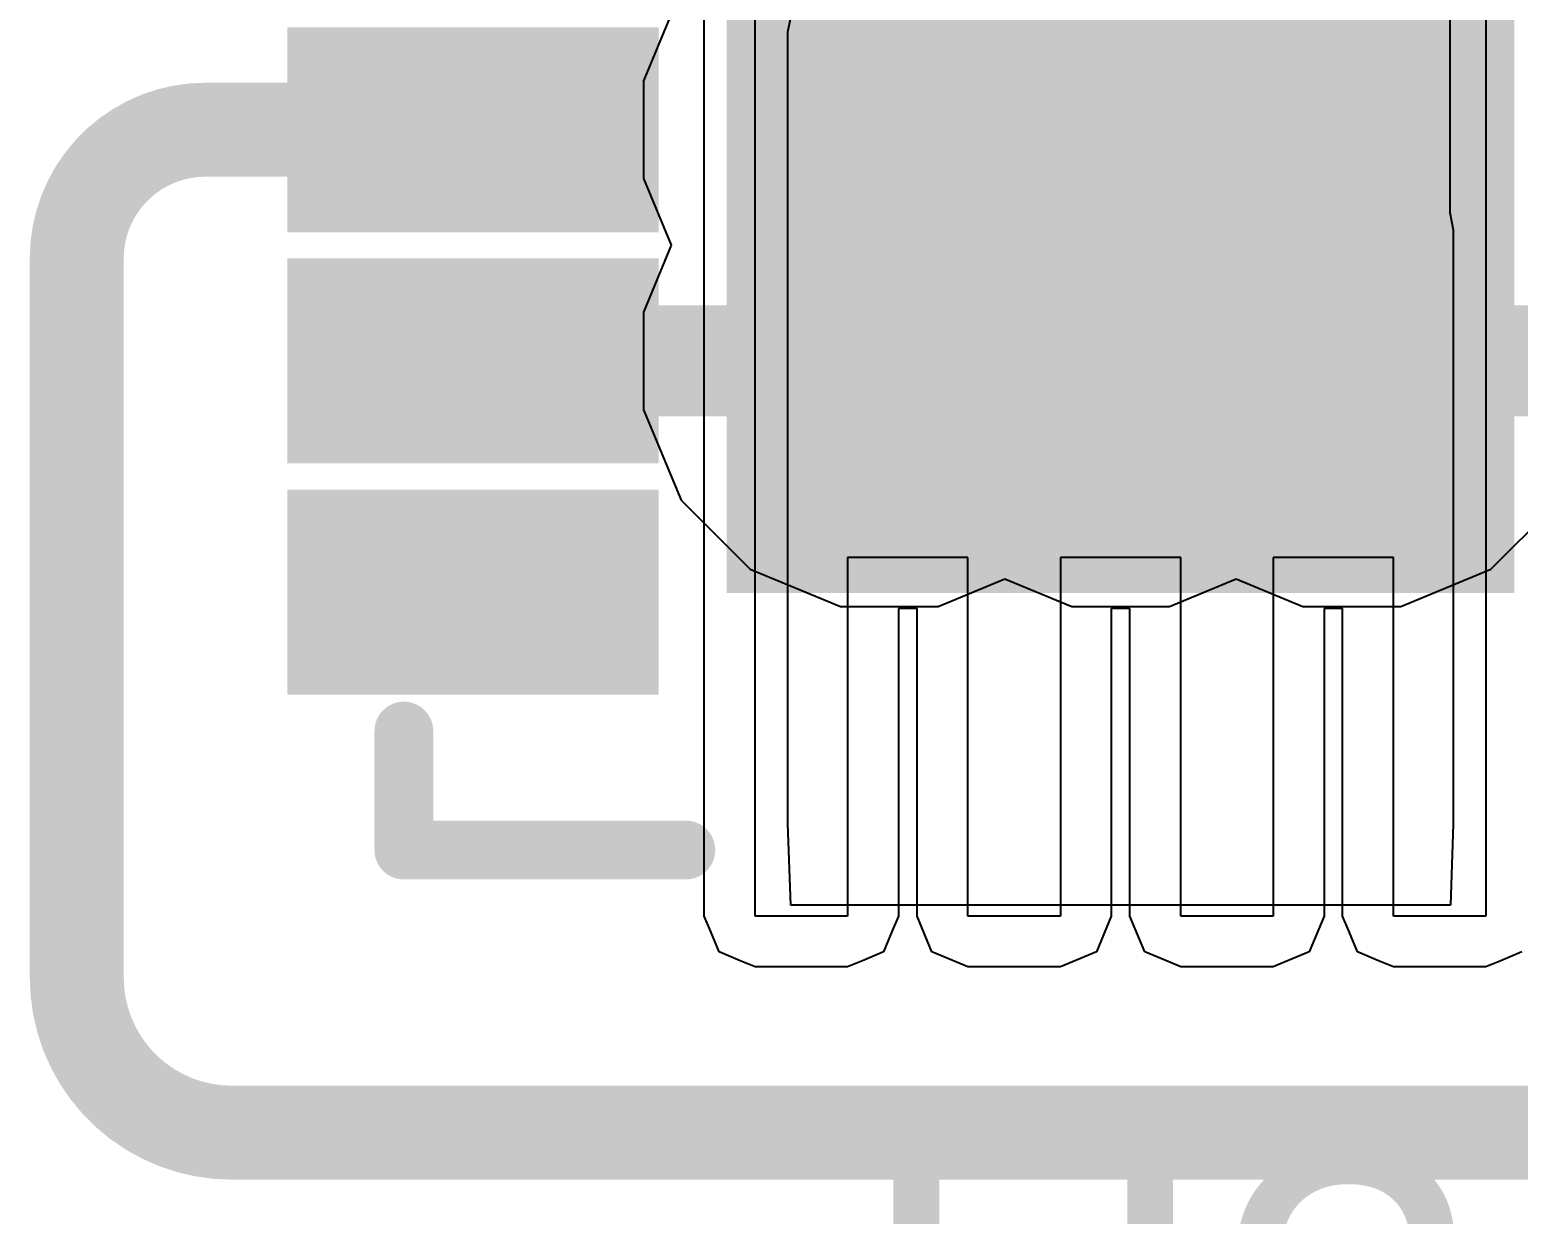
# Model space of a CAD drawing. Header units: inches. Extents: x -12 to 5357, y -8 to 5291.
# Drawn here: x 4.039 to 7.256, y 9.524 to 12.084 of the extents above; entities that cross this region are included whole.
import ezdxf

# ---------------------------------------------------------------- set-up
doc = ezdxf.new("R2010")
doc.units = ezdxf.units.IN
for name, color, linetype in [('Bottom Layer', 5, 'Continuous'), ('Drill Drawing', 1, 'Continuous'), ('Ground', 16, 'Continuous'), ('Multi-Layer', 9, 'Continuous'), ('Pad Holes', 156, 'Continuous'), ('Power', 76, 'Continuous'), ('Top Layer', 1, 'Continuous'), ('Top Overlay', 2, 'Continuous'), ('Top Paste', 8, 'Continuous'), ('Top Solder', 216, 'Continuous')]:
    doc.layers.add(name, color=color, linetype=linetype)
doc.styles.add('Arial', font='', dxfattribs={"height": 0.2})
doc.styles.get('Arial').set_extended_font_data('Arial')

# ---------------------------------------------------------------- blocks, each defined once
blk = doc.blocks.new('14_VSON__4_3__20')
at = {"layer": 'Bottom Layer'}
h = blk.add_hatch(color=5, dxfattribs=at)
edge = h.paths.add_edge_path()
edge.add_arc((-0.5, 1), 0.15, 0, 360)
h = blk.add_hatch(color=5, dxfattribs=at)
edge = h.paths.add_edge_path()
edge.add_arc((0, 1), 0.15, 0, 360)
h = blk.add_hatch(color=5, dxfattribs=at)
edge = h.paths.add_edge_path()
edge.add_arc((0.5, 1), 0.15, 0, 360)
h = blk.add_hatch(color=5, dxfattribs=at)
edge = h.paths.add_edge_path()
edge.add_arc((-0.5, 0.5), 0.15, 0, 360)
h = blk.add_hatch(color=5, dxfattribs=at)
edge = h.paths.add_edge_path()
edge.add_arc((0, 0.5), 0.15, 0, 360)
h = blk.add_hatch(color=5, dxfattribs=at)
edge = h.paths.add_edge_path()
edge.add_arc((0.5, 0.5), 0.15, 0, 360)
at = {"layer": 'Ground'}
h = blk.add_hatch(color=16, dxfattribs=at)
edge = h.paths.add_edge_path()
edge.add_arc((-0.5, 1), 0.15, 0, 360)
h = blk.add_hatch(color=16, dxfattribs=at)
edge = h.paths.add_edge_path()
edge.add_arc((0, 1), 0.15, 0, 360)
h = blk.add_hatch(color=16, dxfattribs=at)
edge = h.paths.add_edge_path()
edge.add_arc((0.5, 1), 0.15, 0, 360)
h = blk.add_hatch(color=16, dxfattribs=at)
edge = h.paths.add_edge_path()
edge.add_arc((-0.5, 0.5), 0.15, 0, 360)
h = blk.add_hatch(color=16, dxfattribs=at)
edge = h.paths.add_edge_path()
edge.add_arc((0, 0.5), 0.15, 0, 360)
h = blk.add_hatch(color=16, dxfattribs=at)
edge = h.paths.add_edge_path()
edge.add_arc((0.5, 0.5), 0.15, 0, 360)
at = {"layer": 'Multi-Layer'}
h = blk.add_hatch(color=9, dxfattribs=at)
edge = h.paths.add_edge_path()
edge.add_arc((-0.5, 1), 0.15, 0, 360)
h = blk.add_hatch(color=9, dxfattribs=at)
edge = h.paths.add_edge_path()
edge.add_arc((0, 1), 0.15, 0, 360)
h = blk.add_hatch(color=9, dxfattribs=at)
edge = h.paths.add_edge_path()
edge.add_arc((0.5, 1), 0.15, 0, 360)
h = blk.add_hatch(color=9, dxfattribs=at)
edge = h.paths.add_edge_path()
edge.add_arc((-0.5, 0.5), 0.15, 0, 360)
h = blk.add_hatch(color=9, dxfattribs=at)
edge = h.paths.add_edge_path()
edge.add_arc((0, 0.5), 0.15, 0, 360)
h = blk.add_hatch(color=9, dxfattribs=at)
edge = h.paths.add_edge_path()
edge.add_arc((0.5, 0.5), 0.15, 0, 360)
at = {"layer": 'Pad Holes'}
h = blk.add_hatch(color=7, dxfattribs=at)
edge = h.paths.add_edge_path()
edge.add_arc((-0.5, 1), 0.1, 0, 360)
h = blk.add_hatch(color=7, dxfattribs=at)
edge = h.paths.add_edge_path()
edge.add_arc((0, 1), 0.1, 0, 360)
h = blk.add_hatch(color=7, dxfattribs=at)
edge = h.paths.add_edge_path()
edge.add_arc((0.5, 1), 0.1, 0, 360)
h = blk.add_hatch(color=7, dxfattribs=at)
edge = h.paths.add_edge_path()
edge.add_arc((-0.5, 0.5), 0.1, 0, 360)
h = blk.add_hatch(color=7, dxfattribs=at)
edge = h.paths.add_edge_path()
edge.add_arc((0, 0.5), 0.1, 0, 360)
h = blk.add_hatch(color=7, dxfattribs=at)
edge = h.paths.add_edge_path()
edge.add_arc((0.5, 0.5), 0.1, 0, 360)
at = {"layer": 'Power'}
h = blk.add_hatch(color=76, dxfattribs=at)
edge = h.paths.add_edge_path()
edge.add_arc((-0.5, 1), 0.15, 0, 360)
h = blk.add_hatch(color=76, dxfattribs=at)
edge = h.paths.add_edge_path()
edge.add_arc((0, 1), 0.15, 0, 360)
h = blk.add_hatch(color=76, dxfattribs=at)
edge = h.paths.add_edge_path()
edge.add_arc((0.5, 1), 0.15, 0, 360)
h = blk.add_hatch(color=76, dxfattribs=at)
edge = h.paths.add_edge_path()
edge.add_arc((-0.5, 0.5), 0.15, 0, 360)
h = blk.add_hatch(color=76, dxfattribs=at)
edge = h.paths.add_edge_path()
edge.add_arc((0, 0.5), 0.15, 0, 360)
h = blk.add_hatch(color=76, dxfattribs=at)
edge = h.paths.add_edge_path()
edge.add_arc((0.5, 0.5), 0.15, 0, 360)
at = {"layer": 'Top Layer'}
for points in [[(1.1, 1.62), (1.7, 1.62), (1.7, 1.38), (1.1, 1.38)], [(-0.75, 1.4), (0.75, 1.4), (0.75, -1.4), (-0.75, -1.4)], [(1.1, 1.12), (1.7, 1.12), (1.7, 0.88), (1.1, 0.88)], [(1.1, 0.62), (1.7, 0.62), (1.7, 0.38), (1.1, 0.38)]]:
    blk.add_hatch(color=1, dxfattribs=at).paths.add_polyline_path(points)
h = blk.add_hatch(color=1, dxfattribs=at)
edge = h.paths.add_edge_path()
edge.add_arc((-0.5, 1), 0.15, 0, 360)
h = blk.add_hatch(color=1, dxfattribs=at)
edge = h.paths.add_edge_path()
edge.add_arc((0, 1), 0.15, 0, 360)
h = blk.add_hatch(color=1, dxfattribs=at)
edge = h.paths.add_edge_path()
edge.add_arc((0.5, 1), 0.15, 0, 360)
h = blk.add_hatch(color=1, dxfattribs=at)
edge = h.paths.add_edge_path()
edge.add_arc((-0.5, 0.5), 0.15, 0, 360)
h = blk.add_hatch(color=1, dxfattribs=at)
edge = h.paths.add_edge_path()
edge.add_arc((0, 0.5), 0.15, 0, 360)
h = blk.add_hatch(color=1, dxfattribs=at)
edge = h.paths.add_edge_path()
edge.add_arc((0.5, 0.5), 0.15, 0, 360)
at = {"layer": 'Top Paste'}
for points in [[(1.1, 1.62), (1.7, 1.62), (1.7, 1.38), (1.1, 1.38)], [(-0.75, 1.4), (0.75, 1.4), (0.75, -1.4), (-0.75, -1.4)], [(1.1, 1.12), (1.7, 1.12), (1.7, 0.88), (1.1, 0.88)], [(1.1, 0.62), (1.7, 0.62), (1.7, 0.38), (1.1, 0.38)]]:
    blk.add_hatch(color=8, dxfattribs=at).paths.add_polyline_path(points)
at = {"layer": 'Top Solder'}
for points in [[(0.9984, 1.7216), (1.8016, 1.7216), (1.8016, 1.2784), (0.9984, 1.2784)], [(-0.8516, 1.5016), (0.8516, 1.5016), (0.8516, -1.5016), (-0.8516, -1.5016)], [(0.9984, 1.2216), (1.8016, 1.2216), (1.8016, 0.7784), (0.9984, 0.7784)], [(0.9984, 0.7216), (1.8016, 0.7216), (1.8016, 0.2784), (0.9984, 0.2784)]]:
    blk.add_hatch(color=216, dxfattribs=at).paths.add_polyline_path(points)
at = {"layer": 'Top Layer'}
for p, q in [((-0.79, -2.2), (-0.79, 2.2)), ((-0.79, 2.2), (-0.59, 2.2)), ((-0.59, 2.2), (-0.59, 1.425)), ((-0.33, 1.425), (-0.33, 2.2)), ((-0.33, 2.2), (-0.13, 2.2)), ((-0.13, 2.2), (-0.13, 1.425)), ((0.13, 1.425), (0.13, 2.2)), ((0.13, 2.2), (0.33, 2.2)), ((0.33, 2.2), (0.33, 1.425)), ((0.59, 1.425), (0.59, 2.2)), ((0.59, 2.2), (0.79, 2.2)), ((0.79, 2.2), (0.79, -2.2)), ((-0.59, 1.425), (-0.33, 1.425)), ((-0.13, 1.425), (0.13, 1.425)), ((0.33, 1.425), (0.59, 1.425))]:
    blk.add_line(p, q, dxfattribs=at)
at = {"layer": 'Top Overlay'}
for points in [[(1.5494, 2.0574, 0.127, 0.127, 0), (0.9398, 2.0574, 0.127, 0.127, 0)], [(1.5494, 2.0501, 0.127, 0.127, 0), (1.5494, 1.8001, 0.127, 0.127, 0)]]:
    blk.add_lwpolyline(points, format="xyseb", dxfattribs=at)
for points in [[(0.908, 2.0574, 0.0635, 0.0635, 1), (0.9715, 2.0574, 0.0635, 0.0635, 1)], [(1.5176, 2.0574, 0.0635, 0.0635, 1), (1.5812, 2.0574, 0.0635, 0.0635, 1)], [(1.5176, 2.0501, 0.0635, 0.0635, 1), (1.5812, 2.0501, 0.0635, 0.0635, 1)], [(1.5176, 1.8001, 0.0635, 0.0635, 1), (1.5812, 1.8001, 0.0635, 0.0635, 1)]]:
    blk.add_lwpolyline(points, format="xyseb", close=True, dxfattribs=at)
at = {"layer": 'Top Solder'}
for p, q in [((-0.8678, 2.2778), (-0.8222, 2.2966)), ((-0.8222, 2.2966), (-0.79, 2.31)), ((-0.79, 2.31), (-0.79, 2.31)), ((-0.79, 2.31), (-0.79, 2.31)), ((-0.79, 2.31), (-0.59, 2.31)), ((-0.59, 2.31), (-0.5578, 2.2966)), ((-0.5578, 2.2966), (-0.5122, 2.2778)), ((-0.4078, 2.2778), (-0.33, 2.31)), ((-0.33, 2.31), (-0.13, 2.31)), ((-0.13, 2.31), (-0.13, 2.31)), ((-0.13, 2.31), (-0.13, 2.31)), ((-0.13, 2.31), (-0.0522, 2.2778)), ((0.0522, 2.2778), (0.13, 2.31)), ((0.13, 2.31), (0.13, 2.31)), ((0.13, 2.31), (0.13, 2.31)), ((0.13, 2.31), (0.33, 2.31)), ((0.33, 2.31), (0.4078, 2.2778)), ((0.5122, 2.2778), (0.5578, 2.2966)), ((0.5578, 2.2966), (0.59, 2.31)), ((0.59, 2.31), (0.59, 2.31)), ((0.59, 2.31), (0.59, 2.31)), ((0.59, 2.31), (0.79, 2.31)), ((0.79, 2.31), (0.8222, 2.2966)), ((0.8222, 2.2966), (0.8678, 2.2778)), ((-0.5122, 2.2778), (-0.5122, 2.2778)), ((-0.5122, 2.2778), (-0.5122, 2.2778)), ((-0.5122, 2.2778), (-0.4934, 2.2322)), ((-0.44, 2.2), (-0.4078, 2.2778)), ((-0.0522, 2.2778), (-0.02, 2.2)), ((0.02, 2.2), (0.0522, 2.2778)), ((0.4078, 2.2778), (0.44, 2.2)), ((0.4934, 2.2322), (0.5122, 2.2778)), ((0.5122, 2.2778), (0.5122, 2.2778)), ((0.5122, 2.2778), (0.5122, 2.2778)), ((0.8678, 2.2778), (0.8678, 2.2778)), ((0.8678, 2.2778), (0.8678, 2.2778)), ((0.8678, 2.2778), (0.8866, 2.2322)), ((-0.4934, 2.2322), (-0.48, 2.2)), ((0.48, 2.2), (0.4934, 2.2322)), ((0.8866, 2.2322), (0.9, 2.2)), ((-0.48, 2.2), (-0.48, 1.535)), ((-0.44, 1.535), (-0.44, 2.2)), ((-0.02, 2.2), (-0.02, 2.2)), ((-0.02, 2.2), (-0.02, 2.2)), ((-0.02, 2.2), (-0.02, 1.535)), ((0.02, 1.535), (0.02, 2.2)), ((0.02, 2.2), (0.02, 2.2)), ((0.02, 2.2), (0.02, 2.2)), ((0.44, 2.2), (0.44, 1.535)), ((0.48, 1.535), (0.48, 2.2)), ((0.48, 2.2), (0.48, 2.2)), ((0.48, 2.2), (0.48, 2.2)), ((0.9, 2.2), (0.9, -2.2)), ((-0.48, 1.535), (-0.44, 1.535)), ((-0.02, 1.535), (0.02, 1.535)), ((0.44, 1.535), (0.48, 1.535))]:
    blk.add_line(p, q, dxfattribs=at)

msp = doc.modelspace()

# ---------------------------------------------------------------- hatches: boundary and pattern name
at = {"layer": 'Top Layer'}
for points in [[(5.8967, 11.4883), (4.6967, 11.4883), (4.6967, 11.2483), (5.8967, 11.2483)], [(6.8967, 11.2483), (8.0967, 11.2483), (8.0967, 11.4883), (6.8967, 11.4883)]]:
    msp.add_hatch(color=1, dxfattribs=at).paths.add_polyline_path(points)

# ---------------------------------------------------------------- linework, layer by layer
at = {"layer": 'Drill Drawing'}
for points in [[(5.6427, 11.6143, 0.0508, 0.0508, 0), (5.6427, 12.1223, 0.0508, 0.0508, 0)], [(6.1427, 11.6143, 0.0508, 0.0508, 0), (6.1427, 12.1223, 0.0508, 0.0508, 0)], [(6.1507, 11.6143, 0.0508, 0.0508, 0), (6.1507, 12.1223, 0.0508, 0.0508, 0)], [(6.6427, 11.6143, 0.0508, 0.0508, 0), (6.6427, 12.1223, 0.0508, 0.0508, 0)], [(6.6507, 11.6143, 0.0508, 0.0508, 0), (6.6507, 12.1223, 0.0508, 0.0508, 0)], [(7.1507, 11.6143, 0.0508, 0.0508, 0), (7.1507, 12.1223, 0.0508, 0.0508, 0)], [(5.7443, 12.0207, 0.0508, 0.0508, 0), (6.0491, 12.0207, 0.0508, 0.0508, 0)], [(5.7443, 11.7159, 0.0508, 0.0508, 0), (5.7443, 12.0207, 0.0508, 0.0508, 0)], [(6.0491, 11.7159, 0.0508, 0.0508, 0), (6.0491, 12.0207, 0.0508, 0.0508, 0)], [(6.2443, 12.0207, 0.0508, 0.0508, 0), (6.5491, 12.0207, 0.0508, 0.0508, 0)], [(6.2443, 11.7159, 0.0508, 0.0508, 0), (6.2443, 12.0207, 0.0508, 0.0508, 0)], [(6.5491, 11.7159, 0.0508, 0.0508, 0), (6.5491, 12.0207, 0.0508, 0.0508, 0)], [(6.7443, 12.0207, 0.0508, 0.0508, 0), (7.0491, 12.0207, 0.0508, 0.0508, 0)], [(6.7443, 11.7159, 0.0508, 0.0508, 0), (6.7443, 12.0207, 0.0508, 0.0508, 0)], [(7.0491, 11.7159, 0.0508, 0.0508, 0), (7.0491, 12.0207, 0.0508, 0.0508, 0)], [(5.7443, 11.7159, 0.0508, 0.0508, 0), (6.0491, 11.7159, 0.0508, 0.0508, 0)], [(6.2443, 11.7159, 0.0508, 0.0508, 0), (6.5491, 11.7159, 0.0508, 0.0508, 0)], [(6.7443, 11.7159, 0.0508, 0.0508, 0), (7.0491, 11.7159, 0.0508, 0.0508, 0)], [(5.6427, 11.6223, 0.0508, 0.0508, 0), (6.1507, 11.6223, 0.0508, 0.0508, 0)], [(5.6427, 11.1143, 0.0508, 0.0508, 0), (5.6427, 11.6223, 0.0508, 0.0508, 0)], [(5.6427, 11.6143, 0.0508, 0.0508, 0), (6.1507, 11.6143, 0.0508, 0.0508, 0)], [(6.1427, 11.6223, 0.0508, 0.0508, 0), (6.6507, 11.6223, 0.0508, 0.0508, 0)], [(6.1427, 11.1143, 0.0508, 0.0508, 0), (6.1427, 11.6223, 0.0508, 0.0508, 0)], [(6.1427, 11.6143, 0.0508, 0.0508, 0), (6.6507, 11.6143, 0.0508, 0.0508, 0)], [(6.1507, 11.1143, 0.0508, 0.0508, 0), (6.1507, 11.6223, 0.0508, 0.0508, 0)], [(6.6427, 11.6223, 0.0508, 0.0508, 0), (7.1507, 11.6223, 0.0508, 0.0508, 0)], [(6.6427, 11.1143, 0.0508, 0.0508, 0), (6.6427, 11.6223, 0.0508, 0.0508, 0)], [(6.6427, 11.6143, 0.0508, 0.0508, 0), (7.1507, 11.6143, 0.0508, 0.0508, 0)], [(6.6507, 11.1143, 0.0508, 0.0508, 0), (6.6507, 11.6223, 0.0508, 0.0508, 0)], [(7.1507, 11.1143, 0.0508, 0.0508, 0), (7.1507, 11.6223, 0.0508, 0.0508, 0)], [(5.7443, 11.5207, 0.0508, 0.0508, 0), (6.0491, 11.5207, 0.0508, 0.0508, 0)], [(5.7443, 11.2159, 0.0508, 0.0508, 0), (5.7443, 11.5207, 0.0508, 0.0508, 0)], [(6.0491, 11.2159, 0.0508, 0.0508, 0), (6.0491, 11.5207, 0.0508, 0.0508, 0)], [(6.2443, 11.5207, 0.0508, 0.0508, 0), (6.5491, 11.5207, 0.0508, 0.0508, 0)], [(6.2443, 11.2159, 0.0508, 0.0508, 0), (6.2443, 11.5207, 0.0508, 0.0508, 0)], [(6.5491, 11.2159, 0.0508, 0.0508, 0), (6.5491, 11.5207, 0.0508, 0.0508, 0)], [(6.7443, 11.5207, 0.0508, 0.0508, 0), (7.0491, 11.5207, 0.0508, 0.0508, 0)], [(6.7443, 11.2159, 0.0508, 0.0508, 0), (6.7443, 11.5207, 0.0508, 0.0508, 0)], [(7.0491, 11.2159, 0.0508, 0.0508, 0), (7.0491, 11.5207, 0.0508, 0.0508, 0)], [(5.7443, 11.2159, 0.0508, 0.0508, 0), (6.0491, 11.2159, 0.0508, 0.0508, 0)], [(6.2443, 11.2159, 0.0508, 0.0508, 0), (6.5491, 11.2159, 0.0508, 0.0508, 0)], [(6.7443, 11.2159, 0.0508, 0.0508, 0), (7.0491, 11.2159, 0.0508, 0.0508, 0)], [(5.6427, 11.1143, 0.0508, 0.0508, 0), (6.1507, 11.1143, 0.0508, 0.0508, 0)], [(6.1427, 11.1143, 0.0508, 0.0508, 0), (6.6507, 11.1143, 0.0508, 0.0508, 0)], [(6.6427, 11.1143, 0.0508, 0.0508, 0), (7.1507, 11.1143, 0.0508, 0.0508, 0)]]:
    msp.add_lwpolyline(points, format="xyseb", dxfattribs=at)
for points in [[(5.7316, 12.0207, 0.0254, 0.0254, 1), (5.757, 12.0207, 0.0254, 0.0254, 1)], [(5.7316, 12.0207, 0.0254, 0.0254, 1), (5.757, 12.0207, 0.0254, 0.0254, 1)], [(6.0364, 12.0207, 0.0254, 0.0254, 1), (6.0618, 12.0207, 0.0254, 0.0254, 1)], [(6.0364, 12.0207, 0.0254, 0.0254, 1), (6.0618, 12.0207, 0.0254, 0.0254, 1)], [(6.2316, 12.0207, 0.0254, 0.0254, 1), (6.257, 12.0207, 0.0254, 0.0254, 1)], [(6.2316, 12.0207, 0.0254, 0.0254, 1), (6.257, 12.0207, 0.0254, 0.0254, 1)], [(6.5364, 12.0207, 0.0254, 0.0254, 1), (6.5618, 12.0207, 0.0254, 0.0254, 1)], [(6.5364, 12.0207, 0.0254, 0.0254, 1), (6.5618, 12.0207, 0.0254, 0.0254, 1)], [(6.7316, 12.0207, 0.0254, 0.0254, 1), (6.757, 12.0207, 0.0254, 0.0254, 1)], [(6.7316, 12.0207, 0.0254, 0.0254, 1), (6.757, 12.0207, 0.0254, 0.0254, 1)], [(7.0364, 12.0207, 0.0254, 0.0254, 1), (7.0618, 12.0207, 0.0254, 0.0254, 1)], [(7.0364, 12.0207, 0.0254, 0.0254, 1), (7.0618, 12.0207, 0.0254, 0.0254, 1)], [(5.7316, 11.7159, 0.0254, 0.0254, 1), (5.757, 11.7159, 0.0254, 0.0254, 1)], [(5.7316, 11.7159, 0.0254, 0.0254, 1), (5.757, 11.7159, 0.0254, 0.0254, 1)], [(6.0364, 11.7159, 0.0254, 0.0254, 1), (6.0618, 11.7159, 0.0254, 0.0254, 1)], [(6.0364, 11.7159, 0.0254, 0.0254, 1), (6.0618, 11.7159, 0.0254, 0.0254, 1)], [(6.2316, 11.7159, 0.0254, 0.0254, 1), (6.257, 11.7159, 0.0254, 0.0254, 1)], [(6.2316, 11.7159, 0.0254, 0.0254, 1), (6.257, 11.7159, 0.0254, 0.0254, 1)], [(6.5364, 11.7159, 0.0254, 0.0254, 1), (6.5618, 11.7159, 0.0254, 0.0254, 1)], [(6.5364, 11.7159, 0.0254, 0.0254, 1), (6.5618, 11.7159, 0.0254, 0.0254, 1)], [(6.7316, 11.7159, 0.0254, 0.0254, 1), (6.757, 11.7159, 0.0254, 0.0254, 1)], [(6.7316, 11.7159, 0.0254, 0.0254, 1), (6.757, 11.7159, 0.0254, 0.0254, 1)], [(7.0364, 11.7159, 0.0254, 0.0254, 1), (7.0618, 11.7159, 0.0254, 0.0254, 1)], [(7.0364, 11.7159, 0.0254, 0.0254, 1), (7.0618, 11.7159, 0.0254, 0.0254, 1)], [(5.63, 11.6223, 0.0254, 0.0254, 1), (5.6554, 11.6223, 0.0254, 0.0254, 1)], [(5.63, 11.6223, 0.0254, 0.0254, 1), (5.6554, 11.6223, 0.0254, 0.0254, 1)], [(5.63, 11.6143, 0.0254, 0.0254, 1), (5.6554, 11.6143, 0.0254, 0.0254, 1)], [(5.63, 11.6143, 0.0254, 0.0254, 1), (5.6554, 11.6143, 0.0254, 0.0254, 1)], [(6.13, 11.6223, 0.0254, 0.0254, 1), (6.1554, 11.6223, 0.0254, 0.0254, 1)], [(6.13, 11.6223, 0.0254, 0.0254, 1), (6.1554, 11.6223, 0.0254, 0.0254, 1)], [(6.13, 11.6143, 0.0254, 0.0254, 1), (6.1554, 11.6143, 0.0254, 0.0254, 1)], [(6.13, 11.6143, 0.0254, 0.0254, 1), (6.1554, 11.6143, 0.0254, 0.0254, 1)], [(6.138, 11.6223, 0.0254, 0.0254, 1), (6.1634, 11.6223, 0.0254, 0.0254, 1)], [(6.138, 11.6223, 0.0254, 0.0254, 1), (6.1634, 11.6223, 0.0254, 0.0254, 1)], [(6.138, 11.6143, 0.0254, 0.0254, 1), (6.1634, 11.6143, 0.0254, 0.0254, 1)], [(6.138, 11.6143, 0.0254, 0.0254, 1), (6.1634, 11.6143, 0.0254, 0.0254, 1)], [(6.63, 11.6223, 0.0254, 0.0254, 1), (6.6554, 11.6223, 0.0254, 0.0254, 1)], [(6.63, 11.6223, 0.0254, 0.0254, 1), (6.6554, 11.6223, 0.0254, 0.0254, 1)], [(6.63, 11.6143, 0.0254, 0.0254, 1), (6.6554, 11.6143, 0.0254, 0.0254, 1)], [(6.63, 11.6143, 0.0254, 0.0254, 1), (6.6554, 11.6143, 0.0254, 0.0254, 1)], [(6.638, 11.6223, 0.0254, 0.0254, 1), (6.6634, 11.6223, 0.0254, 0.0254, 1)], [(6.638, 11.6223, 0.0254, 0.0254, 1), (6.6634, 11.6223, 0.0254, 0.0254, 1)], [(6.638, 11.6143, 0.0254, 0.0254, 1), (6.6634, 11.6143, 0.0254, 0.0254, 1)], [(6.638, 11.6143, 0.0254, 0.0254, 1), (6.6634, 11.6143, 0.0254, 0.0254, 1)], [(7.138, 11.6223, 0.0254, 0.0254, 1), (7.1634, 11.6223, 0.0254, 0.0254, 1)], [(7.138, 11.6223, 0.0254, 0.0254, 1), (7.1634, 11.6223, 0.0254, 0.0254, 1)], [(7.138, 11.6143, 0.0254, 0.0254, 1), (7.1634, 11.6143, 0.0254, 0.0254, 1)], [(7.138, 11.6143, 0.0254, 0.0254, 1), (7.1634, 11.6143, 0.0254, 0.0254, 1)], [(5.7316, 11.5207, 0.0254, 0.0254, 1), (5.757, 11.5207, 0.0254, 0.0254, 1)], [(5.7316, 11.5207, 0.0254, 0.0254, 1), (5.757, 11.5207, 0.0254, 0.0254, 1)], [(6.0364, 11.5207, 0.0254, 0.0254, 1), (6.0618, 11.5207, 0.0254, 0.0254, 1)], [(6.0364, 11.5207, 0.0254, 0.0254, 1), (6.0618, 11.5207, 0.0254, 0.0254, 1)], [(6.2316, 11.5207, 0.0254, 0.0254, 1), (6.257, 11.5207, 0.0254, 0.0254, 1)], [(6.2316, 11.5207, 0.0254, 0.0254, 1), (6.257, 11.5207, 0.0254, 0.0254, 1)], [(6.5364, 11.5207, 0.0254, 0.0254, 1), (6.5618, 11.5207, 0.0254, 0.0254, 1)], [(6.5364, 11.5207, 0.0254, 0.0254, 1), (6.5618, 11.5207, 0.0254, 0.0254, 1)], [(6.7316, 11.5207, 0.0254, 0.0254, 1), (6.757, 11.5207, 0.0254, 0.0254, 1)], [(6.7316, 11.5207, 0.0254, 0.0254, 1), (6.757, 11.5207, 0.0254, 0.0254, 1)], [(7.0364, 11.5207, 0.0254, 0.0254, 1), (7.0618, 11.5207, 0.0254, 0.0254, 1)], [(7.0364, 11.5207, 0.0254, 0.0254, 1), (7.0618, 11.5207, 0.0254, 0.0254, 1)], [(5.7316, 11.2159, 0.0254, 0.0254, 1), (5.757, 11.2159, 0.0254, 0.0254, 1)], [(5.7316, 11.2159, 0.0254, 0.0254, 1), (5.757, 11.2159, 0.0254, 0.0254, 1)], [(6.0364, 11.2159, 0.0254, 0.0254, 1), (6.0618, 11.2159, 0.0254, 0.0254, 1)], [(6.0364, 11.2159, 0.0254, 0.0254, 1), (6.0618, 11.2159, 0.0254, 0.0254, 1)], [(6.2316, 11.2159, 0.0254, 0.0254, 1), (6.257, 11.2159, 0.0254, 0.0254, 1)], [(6.2316, 11.2159, 0.0254, 0.0254, 1), (6.257, 11.2159, 0.0254, 0.0254, 1)], [(6.5364, 11.2159, 0.0254, 0.0254, 1), (6.5618, 11.2159, 0.0254, 0.0254, 1)], [(6.5364, 11.2159, 0.0254, 0.0254, 1), (6.5618, 11.2159, 0.0254, 0.0254, 1)], [(6.7316, 11.2159, 0.0254, 0.0254, 1), (6.757, 11.2159, 0.0254, 0.0254, 1)], [(6.7316, 11.2159, 0.0254, 0.0254, 1), (6.757, 11.2159, 0.0254, 0.0254, 1)], [(7.0364, 11.2159, 0.0254, 0.0254, 1), (7.0618, 11.2159, 0.0254, 0.0254, 1)], [(7.0364, 11.2159, 0.0254, 0.0254, 1), (7.0618, 11.2159, 0.0254, 0.0254, 1)], [(5.63, 11.1143, 0.0254, 0.0254, 1), (5.6554, 11.1143, 0.0254, 0.0254, 1)], [(5.63, 11.1143, 0.0254, 0.0254, 1), (5.6554, 11.1143, 0.0254, 0.0254, 1)], [(6.13, 11.1143, 0.0254, 0.0254, 1), (6.1554, 11.1143, 0.0254, 0.0254, 1)], [(6.13, 11.1143, 0.0254, 0.0254, 1), (6.1554, 11.1143, 0.0254, 0.0254, 1)], [(6.138, 11.1143, 0.0254, 0.0254, 1), (6.1634, 11.1143, 0.0254, 0.0254, 1)], [(6.138, 11.1143, 0.0254, 0.0254, 1), (6.1634, 11.1143, 0.0254, 0.0254, 1)], [(6.63, 11.1143, 0.0254, 0.0254, 1), (6.6554, 11.1143, 0.0254, 0.0254, 1)], [(6.63, 11.1143, 0.0254, 0.0254, 1), (6.6554, 11.1143, 0.0254, 0.0254, 1)], [(6.638, 11.1143, 0.0254, 0.0254, 1), (6.6634, 11.1143, 0.0254, 0.0254, 1)], [(6.638, 11.1143, 0.0254, 0.0254, 1), (6.6634, 11.1143, 0.0254, 0.0254, 1)], [(7.138, 11.1143, 0.0254, 0.0254, 1), (7.1634, 11.1143, 0.0254, 0.0254, 1)], [(7.138, 11.1143, 0.0254, 0.0254, 1), (7.1634, 11.1143, 0.0254, 0.0254, 1)]]:
    msp.add_lwpolyline(points, format="xyseb", close=True, dxfattribs=at)
at = {"layer": 'Power'}
for p, q in [((5.4255, 12.1183), (5.3657, 11.9739)), ((5.3657, 11.9739), (5.3657, 11.7627)), ((5.3657, 11.7627), (5.4255, 11.6183)), ((5.4255, 11.6183), (5.3657, 11.4739)), ((5.3657, 11.4739), (5.3657, 11.2627)), ((5.3657, 11.2627), (5.4466, 11.0675)), ((5.4466, 11.0675), (5.5959, 10.9181)), ((7.1975, 10.9181), (7.3469, 11.0675)), ((5.5959, 10.9181), (5.7911, 10.8373)), ((7.0023, 10.8373), (7.1975, 10.9181)), ((6.0023, 10.8373), (6.1467, 10.8971)), ((6.1467, 10.8971), (6.2911, 10.8373)), ((6.5023, 10.8373), (6.6467, 10.8971)), ((6.6467, 10.8971), (6.7911, 10.8373)), ((5.7911, 10.8373), (6.0023, 10.8373)), ((6.2911, 10.8373), (6.5023, 10.8373)), ((6.7911, 10.8373), (7.0023, 10.8373))]:
    msp.add_line(p, q, dxfattribs=at)
at = {"layer": 'Top Layer'}
for p, q in [((7.1083, 13.0499), (7.1083, 11.6894)), ((5.6777, 12.0798), (5.6852, 12.1173)), ((5.6777, 11.3673), (5.6777, 12.0798)), ((7.1083, 11.6894), (7.1157, 11.6518)), ((7.1157, 11.6518), (7.1157, 10.3673)), ((5.6777, 10.3673), (5.6777, 11.3673)), ((5.6836, 10.192), (5.6777, 10.3673)), ((5.6777, 10.3673), (5.6777, 10.3673)), ((7.1157, 10.3673), (7.1098, 10.192)), ((7.1157, 10.3673), (7.1157, 10.3673)), ((7.1098, 10.192), (5.6836, 10.192))]:
    msp.add_line(p, q, dxfattribs=at)
for points in [[(4.1402, 11.5902, 0.2032, 0.2032, -0.414214), (4.4183, 11.8683, 0.2032, 0.2032, 0)], [(4.4183, 11.8683, 0.2032, 0.2032, 0), (4.9967, 11.8683, 0.2032, 0.2032, 0)], [(4.1402, 10.0351, 0.2032, 0.2032, 0), (4.1402, 11.5902, 0.2032, 0.2032, 0)], [(4.4754, 9.6999, 0.2032, 0.2032, -0.414214), (4.1402, 10.0351, 0.2032, 0.2032, 0)], [(4.4754, 9.6999, 0.2032, 0.2032, 0), (7.5096, 9.6999, 0.2032, 0.2032, 0)]]:
    msp.add_lwpolyline(points, format="xyseb", dxfattribs=at)
for points in [[(4.3675, 11.8683, 0.1016, 0.1016, 1), (4.4691, 11.8683, 0.1016, 0.1016, 1)], [(4.3675, 11.8683, 0.1016, 0.1016, 1), (4.4691, 11.8683, 0.1016, 0.1016, 1)], [(4.9459, 11.8683, 0.1016, 0.1016, 1), (5.0475, 11.8683, 0.1016, 0.1016, 1)], [(4.0894, 11.5902, 0.1016, 0.1016, 1), (4.191, 11.5902, 0.1016, 0.1016, 1)], [(4.0894, 11.5902, 0.1016, 0.1016, 1), (4.191, 11.5902, 0.1016, 0.1016, 1)], [(4.0894, 10.0351, 0.1016, 0.1016, 1), (4.191, 10.0351, 0.1016, 0.1016, 1)], [(4.0894, 10.0351, 0.1016, 0.1016, 1), (4.191, 10.0351, 0.1016, 0.1016, 1)], [(4.4246, 9.6999, 0.1016, 0.1016, 1), (4.5262, 9.6999, 0.1016, 0.1016, 1)], [(4.4246, 9.6999, 0.1016, 0.1016, 1), (4.5262, 9.6999, 0.1016, 0.1016, 1)]]:
    msp.add_lwpolyline(points, format="xyseb", close=True, dxfattribs=at)

# ---------------------------------------------------------------- block references
at = {"rotation": 180}
msp.add_blockref('14_VSON__4_3__20', (6.3967, 12.3683), dxfattribs=at)

# ---------------------------------------------------------------- texts
at = {"layer": 'Top Overlay', "style": 'Arial'}
msp.add_text('U2', height=0.762, dxfattribs=at).set_placement((5.8233, 8.8952))

doc.saveas('drawing.dxf')
